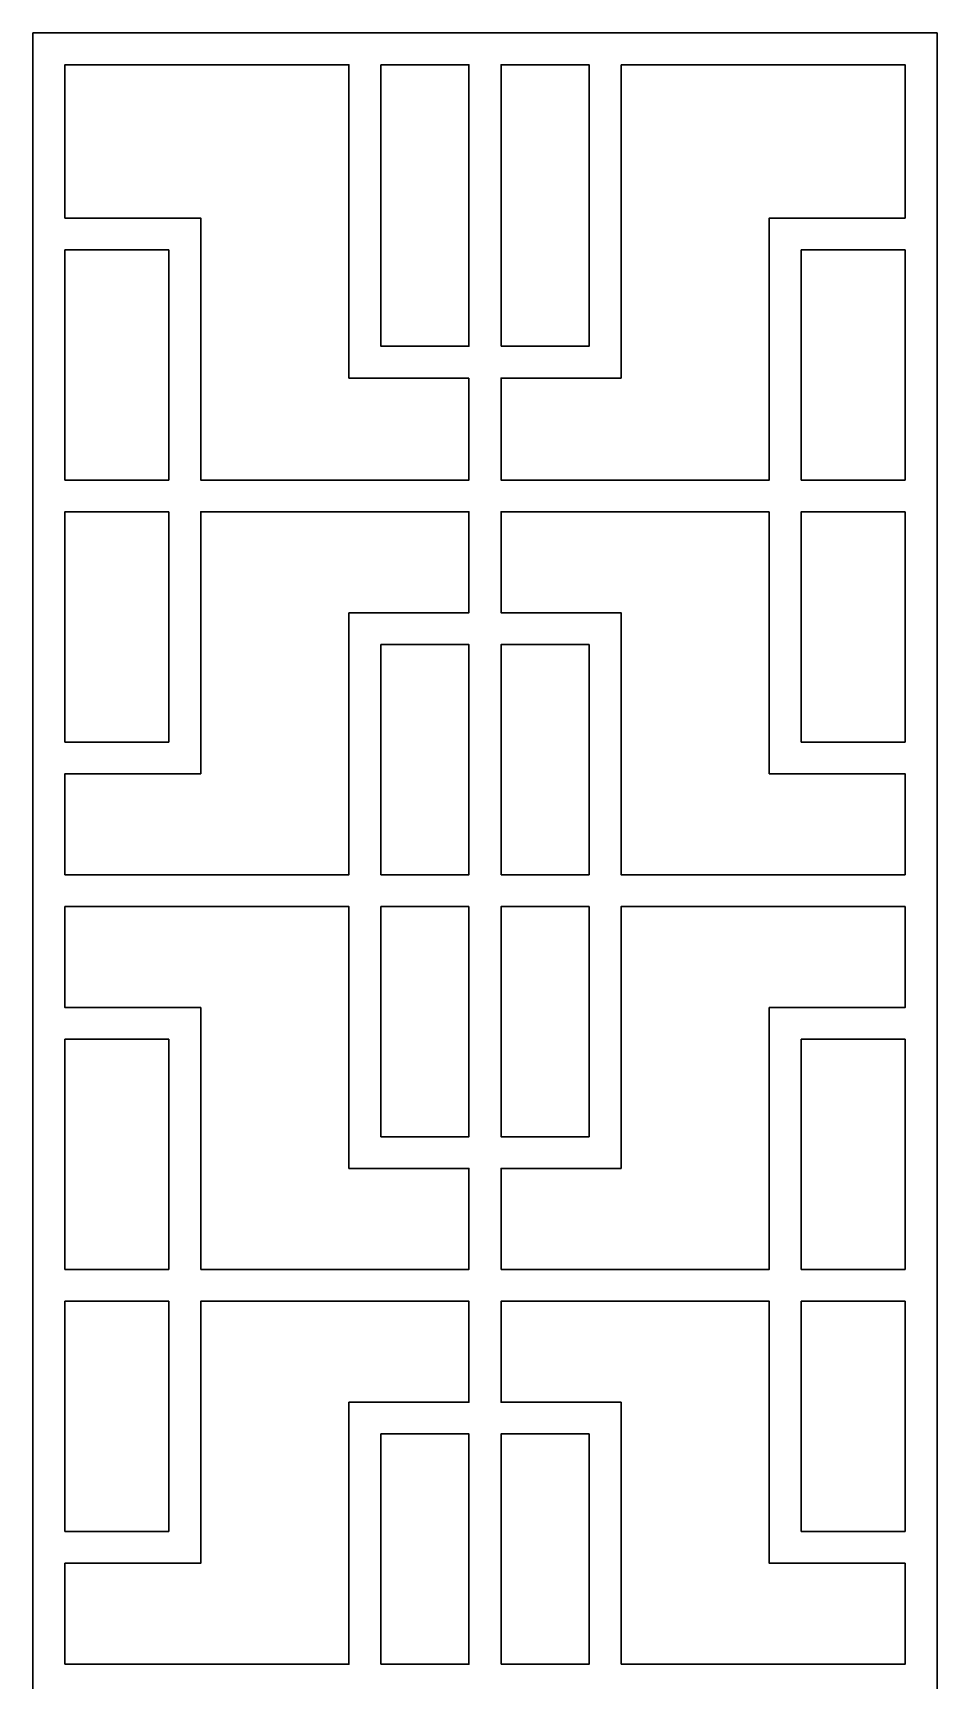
# Model space of a CAD drawing. Header units: centimetres. Extents: x -6.4 to -1.5, y -9 to 9.
# Drawn here: x -6.44 to -1.5, y 0 to 9 of the extents above; entities that cross this region are included whole.
import ezdxf

# ---------------------------------------------------------------- set-up
doc = ezdxf.new("R2010")
doc.units = ezdxf.units.CM
doc.header["$MEASUREMENT"] = 0
doc.layers.add('layer 1', color=7, linetype='Continuous')

msp = doc.modelspace()

# ---------------------------------------------------------------- linework, layer by layer
at = {"layer": 'layer 1', "color": 250, "lineweight": 30}
for points, knots in [([(-3.22577, -9.00021), (-3.22577, -9.00021), (-3.22577, -9.00021), (-3.22577, -9.00021), (-3.22577, -9.00021), (-3.22577, -9.00021), (-2.74859, -9.00021), (-2.74859, -9.00021), (-2.74859, -9.00021), (-2.74859, -9.00021), (-2.74859, -9.00021), (-2.74859, -9.00021), (-2.74859, -9.00021), (-2.74859, -9.00021), (-2.61748, -9.00021), (-2.61748, -9.00021), (-2.61748, -9.00021), (-2.61748, -9.00021), (-2.61748, -9.00021), (-2.61748, -9.00021), (-2.61748, -9.00021), (-2.61748, -9.00021), (-1.49955, -9.00021), (-1.49955, -9.00021), (-1.49955, -9.00021), (-1.49955, -9.00021), (-1.49955, -7.98833), (-1.49955, -7.98833), (-1.49955, -7.98833), (-1.49955, -7.98833), (-1.49955, -7.81482), (-1.49955, -7.81482), (-1.49955, -7.81482), (-1.49955, -7.81482), (-1.49955, -7.55572), (-1.49955, -7.55572), (-1.49955, -7.55572), (-1.49955, -7.55572), (-1.49955, -7.42559), (-1.49955, -7.42559), (-1.49955, -7.42559), (-1.49955, -7.42559), (-1.49955, -6.55692), (-1.49955, -6.55692), (-1.49955, -6.55692), (-1.49955, -6.55692), (-1.49955, -6.38342), (-1.49955, -6.38342), (-1.49955, -6.38342), (-1.49955, -6.38342), (-1.49955, -5.98267), (-1.49955, -5.98267), (-1.49955, -5.98267), (-1.49955, -5.98267), (-1.49955, -5.85254), (-1.49955, -5.85254), (-1.49955, -5.85254), (-1.49955, -5.85254), (-1.49955, -5.12552), (-1.49955, -5.12552), (-1.49955, -5.12552), (-1.49955, -5.12552), (-1.49955, -4.95202), (-1.49955, -4.95202), (-1.49955, -4.95202), (-1.49955, -4.95202), (-1.49955, -4.43138), (-1.49955, -4.43138), (-1.49955, -4.43138), (-1.49955, -4.43138), (-1.49955, -4.40011), (-1.49955, -4.40011), (-1.49955, -4.40011), (-1.49955, -4.40011), (-1.49955, -4.30125), (-1.49955, -4.30125), (-1.49955, -4.30125), (-1.49955, -4.30125), (-1.49955, -4.2266), (-1.49955, -4.2266), (-1.49955, -4.2266), (-1.49955, -4.2266), (-1.49955, -3.67469), (-1.49955, -3.67469), (-1.49955, -3.67469), (-1.49955, -3.67469), (-1.49955, -3.50119), (-1.49955, -3.50119), (-1.49955, -3.50119), (-1.49955, -3.50119), (-1.49955, -2.98764), (-1.49955, -2.98764), (-1.49955, -2.98764), (-1.49955, -2.98764), (-1.49955, -2.85752), (-1.49955, -2.85752), (-1.49955, -2.85752), (-1.49955, -2.85752), (-1.49955, -2.24329), (-1.49955, -2.24329), (-1.49955, -2.24329), (-1.49955, -2.24329), (-1.49955, -2.06979), (-1.49955, -2.06979), (-1.49955, -2.06979), (-1.49955, -2.06979), (-1.49955, -1.54391), (-1.49955, -1.54391), (-1.49955, -1.54391), (-1.49955, -1.54391), (-1.49955, -1.41378), (-1.49955, -1.41378), (-1.49955, -1.41378), (-1.49955, -1.41378), (-1.49955, -0.81189), (-1.49955, -0.81189), (-1.49955, -0.81189), (-1.49955, -0.81189), (-1.49955, -0.63838), (-1.49955, -0.63838), (-1.49955, -0.63838), (-1.49955, -0.63838), (-1.49955, -0.08647), (-1.49955, -0.08647), (-1.49955, -0.08647), (-1.49955, -0.08647), (-1.49955, 0.02982), (-1.49955, 0.02982), (-1.49955, 0.02982), (-1.49955, 0.02982), (-1.49955, 0.08703), (-1.49955, 0.08703), (-1.49955, 0.08703), (-1.49955, 0.08703), (-1.49955, 0.15995), (-1.49955, 0.15995), (-1.49955, 0.15995), (-1.49955, 0.15995), (-1.49955, 0.63894), (-1.49955, 0.63894), (-1.49955, 0.63894), (-1.49955, 0.63894), (-1.49955, 0.81244), (-1.49955, 0.81244), (-1.49955, 0.81244), (-1.49955, 0.81244), (-1.49955, 1.55922), (-1.49955, 1.55922), (-1.49955, 1.55922), (-1.49955, 1.55922), (-1.49955, 1.68935), (-1.49955, 1.68935), (-1.49955, 1.68935), (-1.49955, 1.68935), (-1.49955, 2.07034), (-1.49955, 2.07034), (-1.49955, 2.07034), (-1.49955, 2.07034), (-1.49955, 2.24385), (-1.49955, 2.24385), (-1.49955, 2.24385), (-1.49955, 2.24385), (-1.49955, 2.93727), (-1.49955, 2.93727), (-1.49955, 2.93727), (-1.49955, 2.93727), (-1.49955, 3.0674), (-1.49955, 3.0674), (-1.49955, 3.0674), (-1.49955, 3.0674), (-1.49955, 3.50175), (-1.49955, 3.50175), (-1.49955, 3.50175), (-1.49955, 3.50175), (-1.49955, 3.67525), (-1.49955, 3.67525), (-1.49955, 3.67525), (-1.49955, 3.67525), (-1.49955, 4.22716), (-1.49955, 4.22716), (-1.49955, 4.22716), (-1.49955, 4.22716), (-1.49955, 4.31532), (-1.49955, 4.31532), (-1.49955, 4.31532), (-1.49955, 4.31532), (-1.49955, 4.40066), (-1.49955, 4.40066), (-1.49955, 4.40066), (-1.49955, 4.40066), (-1.49955, 4.44545), (-1.49955, 4.44545), (-1.49955, 4.44545), (-1.49955, 4.44545), (-1.49955, 4.95257), (-1.49955, 4.95257), (-1.49955, 4.95257), (-1.49955, 4.95257), (-1.49955, 5.12608), (-1.49955, 5.12608), (-1.49955, 5.12608), (-1.49955, 5.12608), (-1.49955, 5.8485), (-1.49955, 5.8485), (-1.49955, 5.8485), (-1.49955, 5.8485), (-1.49955, 5.97863), (-1.49955, 5.97863), (-1.49955, 5.97863), (-1.49955, 5.97863), (-1.49955, 6.38397), (-1.49955, 6.38397), (-1.49955, 6.38397), (-1.49955, 6.38397), (-1.49955, 6.55748), (-1.49955, 6.55748), (-1.49955, 6.55748), (-1.49955, 6.55748), (-1.49955, 7.42615), (-1.49955, 7.42615), (-1.49955, 7.42615), (-1.49955, 7.42615), (-1.49955, 7.55628), (-1.49955, 7.55628), (-1.49955, 7.55628), (-1.49955, 7.55628), (-1.49955, 7.81538), (-1.49955, 7.81538), (-1.49955, 7.81538), (-1.49955, 7.81538), (-1.49955, 7.98888), (-1.49955, 7.98888), (-1.49955, 7.98888), (-1.49955, 7.98888), (-1.49955, 9.00077), (-1.49955, 9.00077), (-1.49955, 9.00077), (-1.49955, 9.00077), (-2.61748, 9.00077), (-2.61748, 9.00077), (-2.61748, 9.00077), (-2.61748, 9.00077), (-2.61748, 9.00077), (-2.61748, 9.00077), (-2.61748, 9.00077), (-2.61748, 9.00077), (-2.74859, 9.00077), (-2.74859, 9.00077), (-2.74859, 9.00077), (-2.74859, 9.00077), (-2.74859, 9.00077), (-2.74859, 9.00077), (-2.74859, 9.00077), (-2.74859, 9.00077), (-3.22577, 9.00077), (-3.22577, 9.00077), (-3.22577, 9.00077), (-3.22577, 9.00077), (-3.22577, 9.00077), (-3.22577, 9.00077), (-3.22577, 9.00077), (-3.22577, 9.00077), (-3.40057, 9.00077), (-3.40057, 9.00077), (-3.40057, 9.00077), (-3.40057, 9.00077), (-3.40057, 9.00077), (-3.40057, 9.00077), (-3.40057, 9.00077), (-3.40057, 9.00077), (-3.88129, 9.00077), (-3.88129, 9.00077), (-3.88129, 9.00077), (-3.88129, 9.00077), (-3.88129, 9.00077), (-3.88129, 9.00077), (-3.88129, 9.00077), (-3.88129, 9.00077), (-3.90314, 9.00077), (-3.90314, 9.00077), (-3.90314, 9.00077), (-3.90314, 9.00077), (-3.90314, 9.00077), (-3.90314, 9.00077), (-3.90314, 9.00077), (-3.90314, 9.00077), (-4.03425, 9.00077), (-4.03425, 9.00077), (-4.03425, 9.00077), (-4.03425, 9.00077), (-4.03425, 9.00077), (-4.03425, 9.00077), (-4.03425, 9.00077), (-4.03425, 9.00077), (-4.0561, 9.00077), (-4.0561, 9.00077), (-4.0561, 9.00077), (-4.0561, 9.00077), (-4.0561, 9.00077), (-4.0561, 9.00077), (-4.0561, 9.00077), (-4.0561, 9.00077), (-4.53682, 9.00077), (-4.53682, 9.00077), (-4.53682, 9.00077), (-4.53682, 9.00077), (-4.53682, 9.00077), (-4.53682, 9.00077), (-4.53682, 9.00077), (-4.53682, 9.00077), (-4.71162, 9.00077), (-4.71162, 9.00077), (-4.71162, 9.00077), (-4.71162, 9.00077), (-4.71162, 9.00077), (-4.71162, 9.00077), (-4.71162, 9.00077), (-4.71162, 9.00077), (-5.1888, 9.00077), (-5.1888, 9.00077), (-5.1888, 9.00077), (-5.1888, 9.00077), (-5.1888, 9.00077), (-5.1888, 9.00077), (-5.1888, 9.00077), (-5.1888, 9.00077), (-5.31991, 9.00077), (-5.31991, 9.00077), (-5.31991, 9.00077), (-5.31991, 9.00077), (-5.31991, 9.00077), (-5.31991, 9.00077), (-5.31991, 9.00077), (-5.31991, 9.00077), (-6.43784, 9.00077), (-6.43784, 9.00077), (-6.43784, 9.00077), (-6.43784, 9.00077), (-6.43784, 7.98888), (-6.43784, 7.98888), (-6.43784, 7.98888), (-6.43784, 7.98888), (-6.43784, 7.81538), (-6.43784, 7.81538), (-6.43784, 7.81538), (-6.43784, 7.81538), (-6.43784, 7.55628), (-6.43784, 7.55628), (-6.43784, 7.55628), (-6.43784, 7.55628), (-6.43784, 7.42615), (-6.43784, 7.42615), (-6.43784, 7.42615), (-6.43784, 7.42615), (-6.43784, 6.55748), (-6.43784, 6.55748), (-6.43784, 6.55748), (-6.43784, 6.55748), (-6.43784, 6.38397), (-6.43784, 6.38397), (-6.43784, 6.38397), (-6.43784, 6.38397), (-6.43784, 5.97863), (-6.43784, 5.97863), (-6.43784, 5.97863), (-6.43784, 5.97863), (-6.43784, 5.8485), (-6.43784, 5.8485), (-6.43784, 5.8485), (-6.43784, 5.8485), (-6.43784, 5.12608), (-6.43784, 5.12608), (-6.43784, 5.12608), (-6.43784, 5.12608), (-6.43784, 4.95257), (-6.43784, 4.95257), (-6.43784, 4.95257), (-6.43784, 4.95257), (-6.43784, 4.44545), (-6.43784, 4.44545), (-6.43784, 4.44545), (-6.43784, 4.44545), (-6.43784, 4.40066), (-6.43784, 4.40066), (-6.43784, 4.40066), (-6.43784, 4.40066), (-6.43784, 4.31532), (-6.43784, 4.31532), (-6.43784, 4.31532), (-6.43784, 4.31532), (-6.43784, 4.22716), (-6.43784, 4.22716), (-6.43784, 4.22716), (-6.43784, 4.22716), (-6.43784, 3.67525), (-6.43784, 3.67525), (-6.43784, 3.67525), (-6.43784, 3.67525), (-6.43784, 3.50175), (-6.43784, 3.50175), (-6.43784, 3.50175), (-6.43784, 3.50175), (-6.43784, 3.0674), (-6.43784, 3.0674), (-6.43784, 3.0674), (-6.43784, 3.0674), (-6.43784, 2.93727), (-6.43784, 2.93727), (-6.43784, 2.93727), (-6.43784, 2.93727), (-6.43784, 2.24385), (-6.43784, 2.24385), (-6.43784, 2.24385), (-6.43784, 2.24385), (-6.43784, 2.07034), (-6.43784, 2.07034), (-6.43784, 2.07034), (-6.43784, 2.07034), (-6.43784, 1.68935), (-6.43784, 1.68935), (-6.43784, 1.68935), (-6.43784, 1.68935), (-6.43784, 1.55922), (-6.43784, 1.55922), (-6.43784, 1.55922), (-6.43784, 1.55922), (-6.43784, 0.81244), (-6.43784, 0.81244), (-6.43784, 0.81244), (-6.43784, 0.81244), (-6.43784, 0.63894), (-6.43784, 0.63894), (-6.43784, 0.63894), (-6.43784, 0.63894), (-6.43784, 0.15995), (-6.43784, 0.15995), (-6.43784, 0.15995), (-6.43784, 0.15995), (-6.43784, 0.08703), (-6.43784, 0.08703), (-6.43784, 0.08703), (-6.43784, 0.08703), (-6.43784, 0.02982), (-6.43784, 0.02982), (-6.43784, 0.02982), (-6.43784, 0.02982), (-6.43784, -0.08647), (-6.43784, -0.08647), (-6.43784, -0.08647), (-6.43784, -0.08647), (-6.43784, -0.63838), (-6.43784, -0.63838), (-6.43784, -0.63838), (-6.43784, -0.63838), (-6.43784, -0.81189), (-6.43784, -0.81189), (-6.43784, -0.81189), (-6.43784, -0.81189), (-6.43784, -1.41378), (-6.43784, -1.41378), (-6.43784, -1.41378), (-6.43784, -1.41378), (-6.43784, -1.54391), (-6.43784, -1.54391), (-6.43784, -1.54391), (-6.43784, -1.54391), (-6.43784, -2.06979), (-6.43784, -2.06979), (-6.43784, -2.06979), (-6.43784, -2.06979), (-6.43784, -2.24329), (-6.43784, -2.24329), (-6.43784, -2.24329), (-6.43784, -2.24329), (-6.43784, -2.85752), (-6.43784, -2.85752), (-6.43784, -2.85752), (-6.43784, -2.85752), (-6.43784, -2.98764), (-6.43784, -2.98764), (-6.43784, -2.98764), (-6.43784, -2.98764), (-6.43784, -3.50119), (-6.43784, -3.50119), (-6.43784, -3.50119), (-6.43784, -3.50119), (-6.43784, -3.67469), (-6.43784, -3.67469), (-6.43784, -3.67469), (-6.43784, -3.67469), (-6.43784, -4.2266), (-6.43784, -4.2266), (-6.43784, -4.2266), (-6.43784, -4.2266), (-6.43784, -4.30125), (-6.43784, -4.30125), (-6.43784, -4.30125), (-6.43784, -4.30125), (-6.43784, -4.40011), (-6.43784, -4.40011), (-6.43784, -4.40011), (-6.43784, -4.40011), (-6.43784, -4.43138), (-6.43784, -4.43138), (-6.43784, -4.43138), (-6.43784, -4.43138), (-6.43784, -4.95202), (-6.43784, -4.95202), (-6.43784, -4.95202), (-6.43784, -4.95202), (-6.43784, -5.12552), (-6.43784, -5.12552), (-6.43784, -5.12552), (-6.43784, -5.12552), (-6.43784, -5.85254), (-6.43784, -5.85254), (-6.43784, -5.85254), (-6.43784, -5.85254), (-6.43784, -5.98267), (-6.43784, -5.98267), (-6.43784, -5.98267), (-6.43784, -5.98267), (-6.43784, -6.38342), (-6.43784, -6.38342), (-6.43784, -6.38342), (-6.43784, -6.38342), (-6.43784, -6.55692), (-6.43784, -6.55692), (-6.43784, -6.55692), (-6.43784, -6.55692), (-6.43784, -7.42559), (-6.43784, -7.42559), (-6.43784, -7.42559), (-6.43784, -7.42559), (-6.43784, -7.55572), (-6.43784, -7.55572), (-6.43784, -7.55572), (-6.43784, -7.55572), (-6.43784, -7.81482), (-6.43784, -7.81482), (-6.43784, -7.81482), (-6.43784, -7.81482), (-6.43784, -7.98833), (-6.43784, -7.98833), (-6.43784, -7.98833), (-6.43784, -7.98833), (-6.43784, -9.00021), (-6.43784, -9.00021), (-6.43784, -9.00021), (-6.43784, -9.00021), (-5.31991, -9.00021), (-5.31991, -9.00021), (-5.31991, -9.00021), (-5.31991, -9.00021), (-5.31991, -9.00021), (-5.31991, -9.00021), (-5.31991, -9.00021), (-5.31991, -9.00021), (-5.1888, -9.00021), (-5.1888, -9.00021), (-5.1888, -9.00021), (-5.1888, -9.00021), (-5.1888, -9.00021), (-5.1888, -9.00021), (-5.1888, -9.00021), (-5.1888, -9.00021), (-4.71162, -9.00021), (-4.71162, -9.00021), (-4.71162, -9.00021), (-4.71162, -9.00021), (-4.71162, -9.00021), (-4.71162, -9.00021), (-4.71162, -9.00021), (-4.71162, -9.00021), (-4.53682, -9.00021), (-4.53682, -9.00021), (-4.53682, -9.00021), (-4.53682, -9.00021), (-4.53682, -9.00021), (-4.53682, -9.00021), (-4.53682, -9.00021), (-4.53682, -9.00021), (-4.0561, -9.00021), (-4.0561, -9.00021), (-4.0561, -9.00021), (-4.0561, -9.00021), (-4.0561, -9.00021), (-4.0561, -9.00021), (-4.0561, -9.00021), (-4.0561, -9.00021), (-4.03425, -9.00021), (-4.03425, -9.00021), (-4.03425, -9.00021), (-4.03425, -9.00021), (-4.03425, -9.00021), (-4.03425, -9.00021), (-4.03425, -9.00021), (-4.03425, -9.00021), (-3.90314, -9.00021), (-3.90314, -9.00021), (-3.90314, -9.00021), (-3.90314, -9.00021), (-3.90314, -9.00021), (-3.90314, -9.00021), (-3.90314, -9.00021), (-3.90314, -9.00021), (-3.88129, -9.00021), (-3.88129, -9.00021), (-3.88129, -9.00021), (-3.88129, -9.00021), (-3.88129, -9.00021), (-3.88129, -9.00021), (-3.88129, -9.00021), (-3.88129, -9.00021), (-3.40057, -9.00021), (-3.40057, -9.00021), (-3.40057, -9.00021), (-3.40057, -9.00021), (-3.40057, -9.00021), (-3.40057, -9.00021), (-3.40057, -9.00021), (-3.40057, -9.00021), (-3.22577, -9.00021), (-3.22577, -9.00021)], [0, 0, 0, 0, 0.0063694, 0.0063694, 0.0063694, 0.0063694, 0.0127389, 0.0127389, 0.0127389, 0.0127389, 0.0191083, 0.0191083, 0.0191083, 0.0191083, 0.0254777, 0.0254777, 0.0254777, 0.0254777, 0.0318471, 0.0318471, 0.0318471, 0.0318471, 0.0382166, 0.0382166, 0.0382166, 0.0382166, 0.044586, 0.044586, 0.044586, 0.044586, 0.0509554, 0.0509554, 0.0509554, 0.0509554, 0.0573248, 0.0573248, 0.0573248, 0.0573248, 0.0636943, 0.0636943, 0.0636943, 0.0636943, 0.0700637, 0.0700637, 0.0700637, 0.0700637, 0.0764331, 0.0764331, 0.0764331, 0.0764331, 0.0828025, 0.0828025, 0.0828025, 0.0828025, 0.089172, 0.089172, 0.089172, 0.089172, 0.0955414, 0.0955414, 0.0955414, 0.0955414, 0.1019108, 0.1019108, 0.1019108, 0.1019108, 0.1082803, 0.1082803, 0.1082803, 0.1082803, 0.1146497, 0.1146497, 0.1146497, 0.1146497, 0.1210191, 0.1210191, 0.1210191, 0.1210191, 0.1273885, 0.1273885, 0.1273885, 0.1273885, 0.133758, 0.133758, 0.133758, 0.133758, 0.1401274, 0.1401274, 0.1401274, 0.1401274, 0.1464968, 0.1464968, 0.1464968, 0.1464968, 0.1528662, 0.1528662, 0.1528662, 0.1528662, 0.1592357, 0.1592357, 0.1592357, 0.1592357, 0.1656051, 0.1656051, 0.1656051, 0.1656051, 0.1719745, 0.1719745, 0.1719745, 0.1719745, 0.1783439, 0.1783439, 0.1783439, 0.1783439, 0.1847134, 0.1847134, 0.1847134, 0.1847134, 0.1910828, 0.1910828, 0.1910828, 0.1910828, 0.1974522, 0.1974522, 0.1974522, 0.1974522, 0.2038217, 0.2038217, 0.2038217, 0.2038217, 0.2101911, 0.2101911, 0.2101911, 0.2101911, 0.2165605, 0.2165605, 0.2165605, 0.2165605, 0.2229299, 0.2229299, 0.2229299, 0.2229299, 0.2292994, 0.2292994, 0.2292994, 0.2292994, 0.2356688, 0.2356688, 0.2356688, 0.2356688, 0.2420382, 0.2420382, 0.2420382, 0.2420382, 0.2484076, 0.2484076, 0.2484076, 0.2484076, 0.2547771, 0.2547771, 0.2547771, 0.2547771, 0.2611465, 0.2611465, 0.2611465, 0.2611465, 0.2675159, 0.2675159, 0.2675159, 0.2675159, 0.2738854, 0.2738854, 0.2738854, 0.2738854, 0.2802548, 0.2802548, 0.2802548, 0.2802548, 0.2866242, 0.2866242, 0.2866242, 0.2866242, 0.2929936, 0.2929936, 0.2929936, 0.2929936, 0.2993631, 0.2993631, 0.2993631, 0.2993631, 0.3057325, 0.3057325, 0.3057325, 0.3057325, 0.3121019, 0.3121019, 0.3121019, 0.3121019, 0.3184713, 0.3184713, 0.3184713, 0.3184713, 0.3248408, 0.3248408, 0.3248408, 0.3248408, 0.3312102, 0.3312102, 0.3312102, 0.3312102, 0.3375796, 0.3375796, 0.3375796, 0.3375796, 0.343949, 0.343949, 0.343949, 0.343949, 0.3503185, 0.3503185, 0.3503185, 0.3503185, 0.3566879, 0.3566879, 0.3566879, 0.3566879, 0.3630573, 0.3630573, 0.3630573, 0.3630573, 0.3694268, 0.3694268, 0.3694268, 0.3694268, 0.3757962, 0.3757962, 0.3757962, 0.3757962, 0.3821656, 0.3821656, 0.3821656, 0.3821656, 0.388535, 0.388535, 0.388535, 0.388535, 0.3949045, 0.3949045, 0.3949045, 0.3949045, 0.4012739, 0.4012739, 0.4012739, 0.4012739, 0.4076433, 0.4076433, 0.4076433, 0.4076433, 0.4140127, 0.4140127, 0.4140127, 0.4140127, 0.4203822, 0.4203822, 0.4203822, 0.4203822, 0.4267516, 0.4267516, 0.4267516, 0.4267516, 0.433121, 0.433121, 0.433121, 0.433121, 0.4394904, 0.4394904, 0.4394904, 0.4394904, 0.4458599, 0.4458599, 0.4458599, 0.4458599, 0.4522293, 0.4522293, 0.4522293, 0.4522293, 0.4585987, 0.4585987, 0.4585987, 0.4585987, 0.4649682, 0.4649682, 0.4649682, 0.4649682, 0.4713376, 0.4713376, 0.4713376, 0.4713376, 0.477707, 0.477707, 0.477707, 0.477707, 0.4840764, 0.4840764, 0.4840764, 0.4840764, 0.4904459, 0.4904459, 0.4904459, 0.4904459, 0.4968153, 0.4968153, 0.4968153, 0.4968153, 0.5031847, 0.5031847, 0.5031847, 0.5031847, 0.5095541, 0.5095541, 0.5095541, 0.5095541, 0.5159236, 0.5159236, 0.5159236, 0.5159236, 0.522293, 0.522293, 0.522293, 0.522293, 0.5286624, 0.5286624, 0.5286624, 0.5286624, 0.5350318, 0.5350318, 0.5350318, 0.5350318, 0.5414013, 0.5414013, 0.5414013, 0.5414013, 0.5477707, 0.5477707, 0.5477707, 0.5477707, 0.5541401, 0.5541401, 0.5541401, 0.5541401, 0.5605096, 0.5605096, 0.5605096, 0.5605096, 0.566879, 0.566879, 0.566879, 0.566879, 0.5732484, 0.5732484, 0.5732484, 0.5732484, 0.5796178, 0.5796178, 0.5796178, 0.5796178, 0.5859873, 0.5859873, 0.5859873, 0.5859873, 0.5923567, 0.5923567, 0.5923567, 0.5923567, 0.5987261, 0.5987261, 0.5987261, 0.5987261, 0.6050955, 0.6050955, 0.6050955, 0.6050955, 0.611465, 0.611465, 0.611465, 0.611465, 0.6178344, 0.6178344, 0.6178344, 0.6178344, 0.6242038, 0.6242038, 0.6242038, 0.6242038, 0.6305732, 0.6305732, 0.6305732, 0.6305732, 0.6369427, 0.6369427, 0.6369427, 0.6369427, 0.6433121, 0.6433121, 0.6433121, 0.6433121, 0.6496815, 0.6496815, 0.6496815, 0.6496815, 0.656051, 0.656051, 0.656051, 0.656051, 0.6624204, 0.6624204, 0.6624204, 0.6624204, 0.6687898, 0.6687898, 0.6687898, 0.6687898, 0.6751592, 0.6751592, 0.6751592, 0.6751592, 0.6815287, 0.6815287, 0.6815287, 0.6815287, 0.6878981, 0.6878981, 0.6878981, 0.6878981, 0.6942675, 0.6942675, 0.6942675, 0.6942675, 0.7006369, 0.7006369, 0.7006369, 0.7006369, 0.7070064, 0.7070064, 0.7070064, 0.7070064, 0.7133758, 0.7133758, 0.7133758, 0.7133758, 0.7197452, 0.7197452, 0.7197452, 0.7197452, 0.7261146, 0.7261146, 0.7261146, 0.7261146, 0.7324841, 0.7324841, 0.7324841, 0.7324841, 0.7388535, 0.7388535, 0.7388535, 0.7388535, 0.7452229, 0.7452229, 0.7452229, 0.7452229, 0.7515924, 0.7515924, 0.7515924, 0.7515924, 0.7579618, 0.7579618, 0.7579618, 0.7579618, 0.7643312, 0.7643312, 0.7643312, 0.7643312, 0.7707006, 0.7707006, 0.7707006, 0.7707006, 0.7770701, 0.7770701, 0.7770701, 0.7770701, 0.7834395, 0.7834395, 0.7834395, 0.7834395, 0.7898089, 0.7898089, 0.7898089, 0.7898089, 0.7961783, 0.7961783, 0.7961783, 0.7961783, 0.8025478, 0.8025478, 0.8025478, 0.8025478, 0.8089172, 0.8089172, 0.8089172, 0.8089172, 0.8152866, 0.8152866, 0.8152866, 0.8152866, 0.8216561, 0.8216561, 0.8216561, 0.8216561, 0.8280255, 0.8280255, 0.8280255, 0.8280255, 0.8343949, 0.8343949, 0.8343949, 0.8343949, 0.8407643, 0.8407643, 0.8407643, 0.8407643, 0.8471338, 0.8471338, 0.8471338, 0.8471338, 0.8535032, 0.8535032, 0.8535032, 0.8535032, 0.8598726, 0.8598726, 0.8598726, 0.8598726, 0.866242, 0.866242, 0.866242, 0.866242, 0.8726115, 0.8726115, 0.8726115, 0.8726115, 0.8789809, 0.8789809, 0.8789809, 0.8789809, 0.8853503, 0.8853503, 0.8853503, 0.8853503, 0.8917197, 0.8917197, 0.8917197, 0.8917197, 0.8980892, 0.8980892, 0.8980892, 0.8980892, 0.9044586, 0.9044586, 0.9044586, 0.9044586, 0.910828, 0.910828, 0.910828, 0.910828, 0.9171975, 0.9171975, 0.9171975, 0.9171975, 0.9235669, 0.9235669, 0.9235669, 0.9235669, 0.9299363, 0.9299363, 0.9299363, 0.9299363, 0.9363057, 0.9363057, 0.9363057, 0.9363057, 0.9426752, 0.9426752, 0.9426752, 0.9426752, 0.9490446, 0.9490446, 0.9490446, 0.9490446, 0.955414, 0.955414, 0.955414, 0.955414, 0.9617834, 0.9617834, 0.9617834, 0.9617834, 0.9681529, 0.9681529, 0.9681529, 0.9681529, 0.9745223, 0.9745223, 0.9745223, 0.9745223, 0.9808917, 0.9808917, 0.9808917, 0.9808917, 0.9872611, 0.9872611, 0.9872611, 0.9872611, 1, 1, 1, 1]), ([(-4.0561, 7.11487), (-4.0561, 7.11487), (-4.71162, 7.11487), (-4.71162, 7.11487), (-4.71162, 7.11487), (-4.71162, 7.11487), (-4.71162, 8.82726), (-4.71162, 8.82726), (-4.71162, 8.82726), (-4.71162, 8.82726), (-6.26303, 8.82726), (-6.26303, 8.82726), (-6.26303, 8.82726), (-6.26303, 8.82726), (-6.26303, 7.98888), (-6.26303, 7.98888), (-6.26303, 7.98888), (-6.26303, 7.98888), (-5.52126, 7.98888), (-5.52126, 7.98888), (-5.52126, 7.98888), (-5.52126, 7.98888), (-5.52126, 6.55748), (-5.52126, 6.55748), (-5.52126, 6.55748), (-5.52126, 6.55748), (-4.0561, 6.55748), (-4.0561, 6.55748), (-4.0561, 6.55748), (-4.0561, 6.55748), (-4.0561, 7.11487), (-4.0561, 7.11487)], [0, 0, 0, 0, 0.1111111, 0.1111111, 0.1111111, 0.1111111, 0.2222222, 0.2222222, 0.2222222, 0.2222222, 0.3333333, 0.3333333, 0.3333333, 0.3333333, 0.4444444, 0.4444444, 0.4444444, 0.4444444, 0.5555556, 0.5555556, 0.5555556, 0.5555556, 0.6666667, 0.6666667, 0.6666667, 0.6666667, 0.7777778, 0.7777778, 0.7777778, 0.7777778, 1, 1, 1, 1]), ([(-4.53682, 8.82726), (-4.53682, 8.82726), (-4.53682, 7.28837), (-4.53682, 7.28837), (-4.53682, 7.28837), (-4.53682, 7.28837), (-4.0561, 7.28837), (-4.0561, 7.28837), (-4.0561, 7.28837), (-4.0561, 7.28837), (-4.0561, 8.82726), (-4.0561, 8.82726), (-4.0561, 8.82726), (-4.0561, 8.82726), (-4.53682, 8.82726), (-4.53682, 8.82726)], [0, 0, 0, 0, 0.2, 0.2, 0.2, 0.2, 0.4, 0.4, 0.4, 0.4, 0.6, 0.6, 0.6, 0.6, 1, 1, 1, 1]), ([(-3.22577, 8.82726), (-3.22577, 8.82726), (-3.22577, 7.11487), (-3.22577, 7.11487), (-3.22577, 7.11487), (-3.22577, 7.11487), (-3.88129, 7.11487), (-3.88129, 7.11487), (-3.88129, 7.11487), (-3.88129, 7.11487), (-3.88129, 6.55748), (-3.88129, 6.55748), (-3.88129, 6.55748), (-3.88129, 6.55748), (-2.41613, 6.55748), (-2.41613, 6.55748), (-2.41613, 6.55748), (-2.41613, 6.55748), (-2.41613, 7.98888), (-2.41613, 7.98888), (-2.41613, 7.98888), (-2.41613, 7.98888), (-1.67435, 7.98888), (-1.67435, 7.98888), (-1.67435, 7.98888), (-1.67435, 7.98888), (-1.67435, 8.82726), (-1.67435, 8.82726), (-1.67435, 8.82726), (-1.67435, 8.82726), (-3.22577, 8.82726), (-3.22577, 8.82726)], [0, 0, 0, 0, 0.1111111, 0.1111111, 0.1111111, 0.1111111, 0.2222222, 0.2222222, 0.2222222, 0.2222222, 0.3333333, 0.3333333, 0.3333333, 0.3333333, 0.4444444, 0.4444444, 0.4444444, 0.4444444, 0.5555556, 0.5555556, 0.5555556, 0.5555556, 0.6666667, 0.6666667, 0.6666667, 0.6666667, 0.7777778, 0.7777778, 0.7777778, 0.7777778, 1, 1, 1, 1]), ([(-3.88129, 7.28837), (-3.88129, 7.28837), (-3.40057, 7.28837), (-3.40057, 7.28837), (-3.40057, 7.28837), (-3.40057, 7.28837), (-3.40057, 8.82726), (-3.40057, 8.82726), (-3.40057, 8.82726), (-3.40057, 8.82726), (-3.88129, 8.82726), (-3.88129, 8.82726), (-3.88129, 8.82726), (-3.88129, 8.82726), (-3.88129, 7.28837), (-3.88129, 7.28837)], [0, 0, 0, 0, 0.2, 0.2, 0.2, 0.2, 0.4, 0.4, 0.4, 0.4, 0.6, 0.6, 0.6, 0.6, 1, 1, 1, 1]), ([(-6.26303, 6.55748), (-6.26303, 6.55748), (-5.69607, 6.55748), (-5.69607, 6.55748), (-5.69607, 6.55748), (-5.69607, 6.55748), (-5.69607, 7.81538), (-5.69607, 7.81538), (-5.69607, 7.81538), (-5.69607, 7.81538), (-6.26303, 7.81538), (-6.26303, 7.81538), (-6.26303, 7.81538), (-6.26303, 7.81538), (-6.26303, 6.55748), (-6.26303, 6.55748)], [0, 0, 0, 0, 0.2, 0.2, 0.2, 0.2, 0.4, 0.4, 0.4, 0.4, 0.6, 0.6, 0.6, 0.6, 1, 1, 1, 1]), ([(-2.24132, 6.55748), (-2.24132, 6.55748), (-1.67435, 6.55748), (-1.67435, 6.55748), (-1.67435, 6.55748), (-1.67435, 6.55748), (-1.67435, 7.81538), (-1.67435, 7.81538), (-1.67435, 7.81538), (-1.67435, 7.81538), (-2.24132, 7.81538), (-2.24132, 7.81538), (-2.24132, 7.81538), (-2.24132, 7.81538), (-2.24132, 6.55748), (-2.24132, 6.55748)], [0, 0, 0, 0, 0.2, 0.2, 0.2, 0.2, 0.4, 0.4, 0.4, 0.4, 0.6, 0.6, 0.6, 0.6, 1, 1, 1, 1]), ([(-4.71162, 5.83207), (-4.71162, 5.83207), (-4.0561, 5.83207), (-4.0561, 5.83207), (-4.0561, 5.83207), (-4.0561, 5.83207), (-4.0561, 6.38397), (-4.0561, 6.38397), (-4.0561, 6.38397), (-4.0561, 6.38397), (-5.52126, 6.38397), (-5.52126, 6.38397), (-5.52126, 6.38397), (-5.52126, 6.38397), (-5.52126, 4.95257), (-5.52126, 4.95257), (-5.52126, 4.95257), (-5.52126, 4.95257), (-6.26303, 4.95257), (-6.26303, 4.95257), (-6.26303, 4.95257), (-6.26303, 4.95257), (-6.26303, 4.40066), (-6.26303, 4.40066), (-6.26303, 4.40066), (-6.26303, 4.40066), (-4.71162, 4.40066), (-4.71162, 4.40066), (-4.71162, 4.40066), (-4.71162, 4.40066), (-4.71162, 5.83207), (-4.71162, 5.83207)], [0, 0, 0, 0, 0.1111111, 0.1111111, 0.1111111, 0.1111111, 0.2222222, 0.2222222, 0.2222222, 0.2222222, 0.3333333, 0.3333333, 0.3333333, 0.3333333, 0.4444444, 0.4444444, 0.4444444, 0.4444444, 0.5555556, 0.5555556, 0.5555556, 0.5555556, 0.6666667, 0.6666667, 0.6666667, 0.6666667, 0.7777778, 0.7777778, 0.7777778, 0.7777778, 1, 1, 1, 1]), ([(-5.69607, 6.38397), (-5.69607, 6.38397), (-6.26303, 6.38397), (-6.26303, 6.38397), (-6.26303, 6.38397), (-6.26303, 6.38397), (-6.26303, 5.12608), (-6.26303, 5.12608), (-6.26303, 5.12608), (-6.26303, 5.12608), (-5.69607, 5.12608), (-5.69607, 5.12608), (-5.69607, 5.12608), (-5.69607, 5.12608), (-5.69607, 6.38397), (-5.69607, 6.38397)], [0, 0, 0, 0, 0.2, 0.2, 0.2, 0.2, 0.4, 0.4, 0.4, 0.4, 0.6, 0.6, 0.6, 0.6, 1, 1, 1, 1]), ([(-2.41613, 6.38397), (-2.41613, 6.38397), (-3.88129, 6.38397), (-3.88129, 6.38397), (-3.88129, 6.38397), (-3.88129, 6.38397), (-3.88129, 5.83207), (-3.88129, 5.83207), (-3.88129, 5.83207), (-3.88129, 5.83207), (-3.22577, 5.83207), (-3.22577, 5.83207), (-3.22577, 5.83207), (-3.22577, 5.83207), (-3.22577, 4.40066), (-3.22577, 4.40066), (-3.22577, 4.40066), (-3.22577, 4.40066), (-1.67435, 4.40066), (-1.67435, 4.40066), (-1.67435, 4.40066), (-1.67435, 4.40066), (-1.67435, 4.95257), (-1.67435, 4.95257), (-1.67435, 4.95257), (-1.67435, 4.95257), (-2.41613, 4.95257), (-2.41613, 4.95257), (-2.41613, 4.95257), (-2.41613, 4.95257), (-2.41613, 6.38397), (-2.41613, 6.38397)], [0, 0, 0, 0, 0.1111111, 0.1111111, 0.1111111, 0.1111111, 0.2222222, 0.2222222, 0.2222222, 0.2222222, 0.3333333, 0.3333333, 0.3333333, 0.3333333, 0.4444444, 0.4444444, 0.4444444, 0.4444444, 0.5555556, 0.5555556, 0.5555556, 0.5555556, 0.6666667, 0.6666667, 0.6666667, 0.6666667, 0.7777778, 0.7777778, 0.7777778, 0.7777778, 1, 1, 1, 1]), ([(-1.67435, 6.38397), (-1.67435, 6.38397), (-2.24132, 6.38397), (-2.24132, 6.38397), (-2.24132, 6.38397), (-2.24132, 6.38397), (-2.24132, 5.12608), (-2.24132, 5.12608), (-2.24132, 5.12608), (-2.24132, 5.12608), (-1.67435, 5.12608), (-1.67435, 5.12608), (-1.67435, 5.12608), (-1.67435, 5.12608), (-1.67435, 6.38397), (-1.67435, 6.38397)], [0, 0, 0, 0, 0.2, 0.2, 0.2, 0.2, 0.4, 0.4, 0.4, 0.4, 0.6, 0.6, 0.6, 0.6, 1, 1, 1, 1]), ([(-4.53682, 4.40066), (-4.53682, 4.40066), (-4.0561, 4.40066), (-4.0561, 4.40066), (-4.0561, 4.40066), (-4.0561, 4.40066), (-4.0561, 5.65856), (-4.0561, 5.65856), (-4.0561, 5.65856), (-4.0561, 5.65856), (-4.53682, 5.65856), (-4.53682, 5.65856), (-4.53682, 5.65856), (-4.53682, 5.65856), (-4.53682, 4.40066), (-4.53682, 4.40066)], [0, 0, 0, 0, 0.2, 0.2, 0.2, 0.2, 0.4, 0.4, 0.4, 0.4, 0.6, 0.6, 0.6, 0.6, 1, 1, 1, 1]), ([(-3.88129, 4.40066), (-3.88129, 4.40066), (-3.40057, 4.40066), (-3.40057, 4.40066), (-3.40057, 4.40066), (-3.40057, 4.40066), (-3.40057, 5.65856), (-3.40057, 5.65856), (-3.40057, 5.65856), (-3.40057, 5.65856), (-3.88129, 5.65856), (-3.88129, 5.65856), (-3.88129, 5.65856), (-3.88129, 5.65856), (-3.88129, 4.40066), (-3.88129, 4.40066)], [0, 0, 0, 0, 0.2, 0.2, 0.2, 0.2, 0.4, 0.4, 0.4, 0.4, 0.6, 0.6, 0.6, 0.6, 1, 1, 1, 1]), ([(-5.52126, 2.24385), (-5.52126, 2.24385), (-4.0561, 2.24385), (-4.0561, 2.24385), (-4.0561, 2.24385), (-4.0561, 2.24385), (-4.0561, 2.79576), (-4.0561, 2.79576), (-4.0561, 2.79576), (-4.0561, 2.79576), (-4.71162, 2.79576), (-4.71162, 2.79576), (-4.71162, 2.79576), (-4.71162, 2.79576), (-4.71162, 4.22716), (-4.71162, 4.22716), (-4.71162, 4.22716), (-4.71162, 4.22716), (-6.26303, 4.22716), (-6.26303, 4.22716), (-6.26303, 4.22716), (-6.26303, 4.22716), (-6.26303, 3.67525), (-6.26303, 3.67525), (-6.26303, 3.67525), (-6.26303, 3.67525), (-5.52126, 3.67525), (-5.52126, 3.67525), (-5.52126, 3.67525), (-5.52126, 3.67525), (-5.52126, 2.24385), (-5.52126, 2.24385)], [0, 0, 0, 0, 0.1111111, 0.1111111, 0.1111111, 0.1111111, 0.2222222, 0.2222222, 0.2222222, 0.2222222, 0.3333333, 0.3333333, 0.3333333, 0.3333333, 0.4444444, 0.4444444, 0.4444444, 0.4444444, 0.5555556, 0.5555556, 0.5555556, 0.5555556, 0.6666667, 0.6666667, 0.6666667, 0.6666667, 0.7777778, 0.7777778, 0.7777778, 0.7777778, 1, 1, 1, 1]), ([(-4.0561, 4.22716), (-4.0561, 4.22716), (-4.53682, 4.22716), (-4.53682, 4.22716), (-4.53682, 4.22716), (-4.53682, 4.22716), (-4.53682, 2.96926), (-4.53682, 2.96926), (-4.53682, 2.96926), (-4.53682, 2.96926), (-4.0561, 2.96926), (-4.0561, 2.96926), (-4.0561, 2.96926), (-4.0561, 2.96926), (-4.0561, 4.22716), (-4.0561, 4.22716)], [0, 0, 0, 0, 0.2, 0.2, 0.2, 0.2, 0.4, 0.4, 0.4, 0.4, 0.6, 0.6, 0.6, 0.6, 1, 1, 1, 1]), ([(-3.88129, 2.24385), (-3.88129, 2.24385), (-2.41613, 2.24385), (-2.41613, 2.24385), (-2.41613, 2.24385), (-2.41613, 2.24385), (-2.41613, 3.67525), (-2.41613, 3.67525), (-2.41613, 3.67525), (-2.41613, 3.67525), (-1.67435, 3.67525), (-1.67435, 3.67525), (-1.67435, 3.67525), (-1.67435, 3.67525), (-1.67435, 4.22716), (-1.67435, 4.22716), (-1.67435, 4.22716), (-1.67435, 4.22716), (-3.22577, 4.22716), (-3.22577, 4.22716), (-3.22577, 4.22716), (-3.22577, 4.22716), (-3.22577, 2.79576), (-3.22577, 2.79576), (-3.22577, 2.79576), (-3.22577, 2.79576), (-3.88129, 2.79576), (-3.88129, 2.79576), (-3.88129, 2.79576), (-3.88129, 2.79576), (-3.88129, 2.24385), (-3.88129, 2.24385)], [0, 0, 0, 0, 0.1111111, 0.1111111, 0.1111111, 0.1111111, 0.2222222, 0.2222222, 0.2222222, 0.2222222, 0.3333333, 0.3333333, 0.3333333, 0.3333333, 0.4444444, 0.4444444, 0.4444444, 0.4444444, 0.5555556, 0.5555556, 0.5555556, 0.5555556, 0.6666667, 0.6666667, 0.6666667, 0.6666667, 0.7777778, 0.7777778, 0.7777778, 0.7777778, 1, 1, 1, 1]), ([(-3.40057, 4.22716), (-3.40057, 4.22716), (-3.88129, 4.22716), (-3.88129, 4.22716), (-3.88129, 4.22716), (-3.88129, 4.22716), (-3.88129, 2.96926), (-3.88129, 2.96926), (-3.88129, 2.96926), (-3.88129, 2.96926), (-3.40057, 2.96926), (-3.40057, 2.96926), (-3.40057, 2.96926), (-3.40057, 2.96926), (-3.40057, 4.22716), (-3.40057, 4.22716)], [0, 0, 0, 0, 0.2, 0.2, 0.2, 0.2, 0.4, 0.4, 0.4, 0.4, 0.6, 0.6, 0.6, 0.6, 1, 1, 1, 1]), ([(-6.26303, 2.24385), (-6.26303, 2.24385), (-5.69607, 2.24385), (-5.69607, 2.24385), (-5.69607, 2.24385), (-5.69607, 2.24385), (-5.69607, 3.50175), (-5.69607, 3.50175), (-5.69607, 3.50175), (-5.69607, 3.50175), (-6.26303, 3.50175), (-6.26303, 3.50175), (-6.26303, 3.50175), (-6.26303, 3.50175), (-6.26303, 2.24385), (-6.26303, 2.24385)], [0, 0, 0, 0, 0.2, 0.2, 0.2, 0.2, 0.4, 0.4, 0.4, 0.4, 0.6, 0.6, 0.6, 0.6, 1, 1, 1, 1]), ([(-2.24132, 2.24385), (-2.24132, 2.24385), (-1.67435, 2.24385), (-1.67435, 2.24385), (-1.67435, 2.24385), (-1.67435, 2.24385), (-1.67435, 3.50175), (-1.67435, 3.50175), (-1.67435, 3.50175), (-1.67435, 3.50175), (-2.24132, 3.50175), (-2.24132, 3.50175), (-2.24132, 3.50175), (-2.24132, 3.50175), (-2.24132, 2.24385), (-2.24132, 2.24385)], [0, 0, 0, 0, 0.2, 0.2, 0.2, 0.2, 0.4, 0.4, 0.4, 0.4, 0.6, 0.6, 0.6, 0.6, 1, 1, 1, 1]), ([(-6.26303, 0.08703), (-6.26303, 0.08703), (-4.71162, 0.08703), (-4.71162, 0.08703), (-4.71162, 0.08703), (-4.71162, 0.08703), (-4.71162, 1.51843), (-4.71162, 1.51843), (-4.71162, 1.51843), (-4.71162, 1.51843), (-4.0561, 1.51843), (-4.0561, 1.51843), (-4.0561, 1.51843), (-4.0561, 1.51843), (-4.0561, 2.07034), (-4.0561, 2.07034), (-4.0561, 2.07034), (-4.0561, 2.07034), (-5.52126, 2.07034), (-5.52126, 2.07034), (-5.52126, 2.07034), (-5.52126, 2.07034), (-5.52126, 0.63894), (-5.52126, 0.63894), (-5.52126, 0.63894), (-5.52126, 0.63894), (-6.26303, 0.63894), (-6.26303, 0.63894), (-6.26303, 0.63894), (-6.26303, 0.63894), (-6.26303, 0.08703), (-6.26303, 0.08703)], [0, 0, 0, 0, 0.1111111, 0.1111111, 0.1111111, 0.1111111, 0.2222222, 0.2222222, 0.2222222, 0.2222222, 0.3333333, 0.3333333, 0.3333333, 0.3333333, 0.4444444, 0.4444444, 0.4444444, 0.4444444, 0.5555556, 0.5555556, 0.5555556, 0.5555556, 0.6666667, 0.6666667, 0.6666667, 0.6666667, 0.7777778, 0.7777778, 0.7777778, 0.7777778, 1, 1, 1, 1]), ([(-5.69607, 2.07034), (-5.69607, 2.07034), (-6.26303, 2.07034), (-6.26303, 2.07034), (-6.26303, 2.07034), (-6.26303, 2.07034), (-6.26303, 0.81244), (-6.26303, 0.81244), (-6.26303, 0.81244), (-6.26303, 0.81244), (-5.69607, 0.81244), (-5.69607, 0.81244), (-5.69607, 0.81244), (-5.69607, 0.81244), (-5.69607, 2.07034), (-5.69607, 2.07034)], [0, 0, 0, 0, 0.2, 0.2, 0.2, 0.2, 0.4, 0.4, 0.4, 0.4, 0.6, 0.6, 0.6, 0.6, 1, 1, 1, 1]), ([(-3.22577, 0.08703), (-3.22577, 0.08703), (-1.67435, 0.08703), (-1.67435, 0.08703), (-1.67435, 0.08703), (-1.67435, 0.08703), (-1.67435, 0.63894), (-1.67435, 0.63894), (-1.67435, 0.63894), (-1.67435, 0.63894), (-2.41613, 0.63894), (-2.41613, 0.63894), (-2.41613, 0.63894), (-2.41613, 0.63894), (-2.41613, 2.07034), (-2.41613, 2.07034), (-2.41613, 2.07034), (-2.41613, 2.07034), (-3.88129, 2.07034), (-3.88129, 2.07034), (-3.88129, 2.07034), (-3.88129, 2.07034), (-3.88129, 1.51843), (-3.88129, 1.51843), (-3.88129, 1.51843), (-3.88129, 1.51843), (-3.22577, 1.51843), (-3.22577, 1.51843), (-3.22577, 1.51843), (-3.22577, 1.51843), (-3.22577, 0.08703), (-3.22577, 0.08703)], [0, 0, 0, 0, 0.1111111, 0.1111111, 0.1111111, 0.1111111, 0.2222222, 0.2222222, 0.2222222, 0.2222222, 0.3333333, 0.3333333, 0.3333333, 0.3333333, 0.4444444, 0.4444444, 0.4444444, 0.4444444, 0.5555556, 0.5555556, 0.5555556, 0.5555556, 0.6666667, 0.6666667, 0.6666667, 0.6666667, 0.7777778, 0.7777778, 0.7777778, 0.7777778, 1, 1, 1, 1]), ([(-1.67435, 2.07034), (-1.67435, 2.07034), (-2.24132, 2.07034), (-2.24132, 2.07034), (-2.24132, 2.07034), (-2.24132, 2.07034), (-2.24132, 0.81244), (-2.24132, 0.81244), (-2.24132, 0.81244), (-2.24132, 0.81244), (-1.67435, 0.81244), (-1.67435, 0.81244), (-1.67435, 0.81244), (-1.67435, 0.81244), (-1.67435, 2.07034), (-1.67435, 2.07034)], [0, 0, 0, 0, 0.2, 0.2, 0.2, 0.2, 0.4, 0.4, 0.4, 0.4, 0.6, 0.6, 0.6, 0.6, 1, 1, 1, 1]), ([(-4.53682, 0.08703), (-4.53682, 0.08703), (-4.0561, 0.08703), (-4.0561, 0.08703), (-4.0561, 0.08703), (-4.0561, 0.08703), (-4.0561, 1.34493), (-4.0561, 1.34493), (-4.0561, 1.34493), (-4.0561, 1.34493), (-4.53682, 1.34493), (-4.53682, 1.34493), (-4.53682, 1.34493), (-4.53682, 1.34493), (-4.53682, 0.08703), (-4.53682, 0.08703)], [0, 0, 0, 0, 0.2, 0.2, 0.2, 0.2, 0.4, 0.4, 0.4, 0.4, 0.6, 0.6, 0.6, 0.6, 1, 1, 1, 1]), ([(-3.88129, 0.08703), (-3.88129, 0.08703), (-3.40057, 0.08703), (-3.40057, 0.08703), (-3.40057, 0.08703), (-3.40057, 0.08703), (-3.40057, 1.34493), (-3.40057, 1.34493), (-3.40057, 1.34493), (-3.40057, 1.34493), (-3.88129, 1.34493), (-3.88129, 1.34493), (-3.88129, 1.34493), (-3.88129, 1.34493), (-3.88129, 0.08703), (-3.88129, 0.08703)], [0, 0, 0, 0, 0.2, 0.2, 0.2, 0.2, 0.4, 0.4, 0.4, 0.4, 0.6, 0.6, 0.6, 0.6, 1, 1, 1, 1])]:
    msp.add_open_spline(points, degree=3, knots=knots, dxfattribs=at)

doc.saveas('drawing.dxf')
